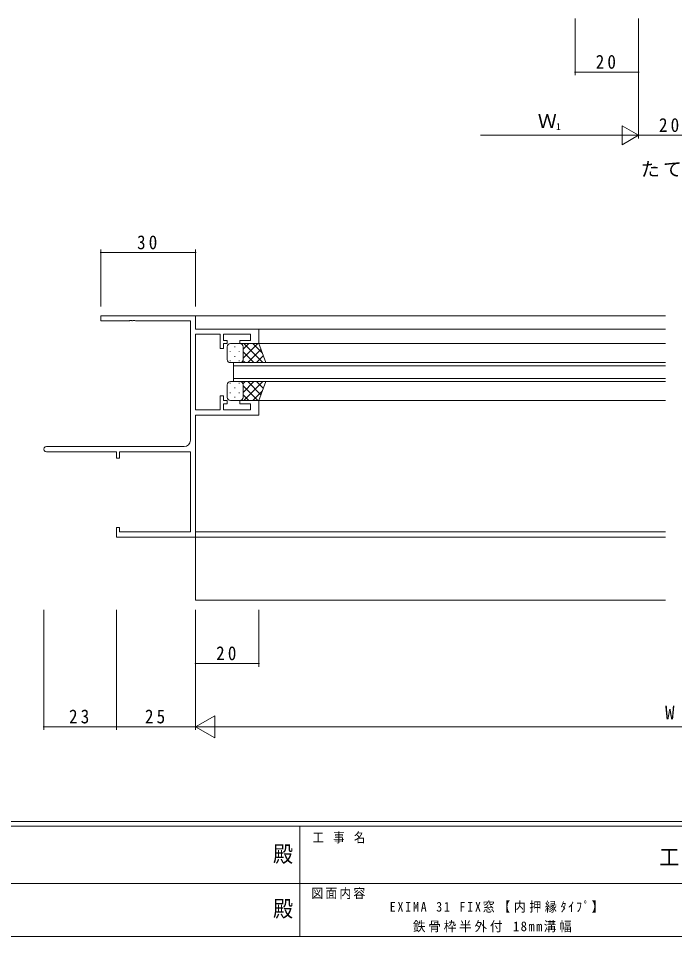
# Model space of a CAD drawing. Units: millimetres on the paper. Extents: x -397 to 397, y -282 to 282.
# Drawn here: x -97.9 to 109.5, y -282.1 to 8.4 of the extents above; entities that cross this region are included whole.
import ezdxf
from ezdxf.enums import TextEntityAlignment as Align

# ---------------------------------------------------------------- set-up
doc = ezdxf.new("R2010")
doc.units = ezdxf.units.MM
for name, color, linetype, lineweight in [('0-1_YKK_ZWAK', 7, 'Continuous', 18), ('0-3_YKK_11', 7, 'Continuous', 18), ('0-4_YKK_12', 2, 'Continuous', 18), ('0-5_YKK_13', 4, 'Continuous', 18), ('0-6_YKK_D', 6, 'Continuous', 18)]:
    doc.layers.add(name, color=color, linetype=linetype, lineweight=lineweight)
doc.layers.add('0-2_USER1', color=7, linetype='Continuous')
doc.styles.add('ＭＳ ゴシック', font='')
doc.styles.get('ＭＳ ゴシック').set_extended_font_data('MS Gothic')

msp = doc.modelspace()

# ---------------------------------------------------------------- linework, layer by layer
at = {"layer": '0-1_YKK_ZWAK'}
for p, q in [((376.092, -245.7), (-393.908, -245.7)), ((338.292, -247.1), (-393.908, -247.1)), ((-8.908, -247.1), (-8.908, -282.1)), ((-136.308, -265.299), (-7.508, -265.299)), ((-7.508, -265.299), (121.292, -265.299)), ((-393.908, -282.1), (338.292, -282.1))]:
    msp.add_line(p, q, dxfattribs=at)
at = {"layer": '0-3_YKK_11'}
for p, q in [((-71.88, -85.7), (-41.88, -85.7)), ((-71.88, -87.33), (-71.88, -85.7)), ((-41.88, -85.7), (-41.88, -89.9)), ((-62.838, -87.33), (-71.88, -87.33)), ((-62.655, -87.21), (-62.838, -87.33)), ((-62.105, -87.21), (-62.655, -87.21)), ((-61.922, -87.33), (-62.105, -87.21)), ((-61.838, -87.33), (-61.922, -87.33)), ((-61.655, -87.21), (-61.838, -87.33)), ((-61.105, -87.21), (-61.655, -87.21)), ((-60.922, -87.33), (-61.105, -87.21)), ((-43.51, -87.33), (-60.922, -87.33)), ((-43.51, -125.07), (-43.51, -87.33)), ((-41.88, -89.9), (-21.88, -89.9)), ((-21.88, -89.9), (-21.88, -94.5)), ((-41.88, -91.53), (-41.88, -115.47)), ((-34.08, -91.53), (-41.88, -91.53)), ((-34.08, -96), (-34.08, -91.53)), ((-33.08, -91.53), (-33.08, -93.5)), ((-24.58, -91.53), (-33.08, -91.53)), ((-24.58, -93.5), (-24.58, -91.53)), ((-33.08, -93.5), (-31.88, -93.5)), ((-33.08, -94.5), (-33.08, -96)), ((-31.88, -94.5), (-33.08, -94.5)), ((-31.88, -93.5), (-31.88, -94.5)), ((-27.88, -93.5), (-24.58, -93.5)), ((-27.88, -94.5), (-27.88, -93.5)), ((-21.88, -94.5), (-27.88, -94.5)), ((-33.08, -96), (-34.08, -96)), ((-34.08, -111), (-33.08, -111)), ((-34.08, -115.47), (-34.08, -111)), ((-33.08, -111), (-33.08, -112.5)), ((-33.08, -112.5), (-31.88, -112.5)), ((-31.88, -112.5), (-31.88, -113.5)), ((-27.88, -112.5), (-21.88, -112.5)), ((-27.88, -113.5), (-27.88, -112.5)), ((-21.88, -112.5), (-21.88, -117.1)), ((-41.88, -115.47), (-34.08, -115.47)), ((-33.08, -113.5), (-33.08, -115.47)), ((-31.88, -113.5), (-33.08, -113.5)), ((-33.08, -115.47), (-24.58, -115.47)), ((-24.58, -113.5), (-27.88, -113.5)), ((-24.58, -115.47), (-24.58, -113.5)), ((-41.88, -117.1), (-41.88, -155.7)), ((-21.88, -117.1), (-41.88, -117.1)), ((-89.065, -127.07), (-45.51, -127.07)), ((-66.88, -128.7), (-89.065, -128.7)), ((-66.88, -130.7), (-66.88, -128.7)), ((-65.98, -130.7), (-66.88, -130.7)), ((-65.98, -128.7), (-65.98, -130.7)), ((-43.51, -128.7), (-65.98, -128.7)), ((-43.51, -154.07), (-43.51, -128.7)), ((-66.88, -152.7), (-65.98, -152.7)), ((-66.88, -155.7), (-66.88, -152.7)), ((-65.98, -152.7), (-65.98, -154.07)), ((-41.88, -155.7), (-66.88, -155.7)), ((-65.98, -154.07), (-43.51, -154.07))]:
    msp.add_line(p, q, dxfattribs=at)
for centre, radius, start, end in [((-89.065, -127.885), 0.815, 89.99999, 270.00001), ((-45.51, -125.07), 2, 270.00001, 359.99999)]:
    msp.add_arc(centre, radius, start, end, dxfattribs=at)
at = {"layer": '0-4_YKK_12'}
for p, q in [((106.62, -85.7), (-41.88, -85.7)), ((-41.88, -85.7), (-41.88, -89.6)), ((106.62, -89.9), (-22.18, -89.9)), ((-41.88, -91.83), (-41.88, -115.17)), ((106.62, -94.5), (-22.18, -94.5)), ((-29.881, -100.5), (106.62, -100.5)), ((-29.881, -106.5), (-29.881, -100.5)), ((106.62, -101.5), (-29.881, -101.5)), ((-29.881, -105.5), (106.62, -105.5)), ((106.62, -106.5), (-29.881, -106.5)), ((106.62, -112.5), (-22.18, -112.5)), ((-41.88, -117.4), (-41.88, -175.7)), ((106.62, -154.07), (-41.88, -154.07)), ((106.62, -155.7), (-41.88, -155.7)), ((106.62, -175.7), (-41.88, -175.7))]:
    msp.add_line(p, q, dxfattribs=at)
at = {"layer": '0-5_YKK_13'}
for p, q in [((-31.88, -99.5), (-31.88, -95.5)), ((-30.88, -94.5), (-27.88, -94.5)), ((-29.517, -95.42), (-29.517, -95.62)), ((-21.88, -94.5), (-27.88, -94.5)), ((-26.88, -96.292), (-25.088, -94.5)), ((-26.88, -99.12), (-22.26, -94.5)), ((-26.88, -95.5), (-26.88, -99.1)), ((-26.612, -94.5), (-20.612, -100.5)), ((-23.784, -94.5), (-20.823, -97.461)), ((-19.737, -100.5), (-21.88, -94.5)), ((-30.932, -96.835), (-30.932, -97.035)), ((-29.517, -98.45), (-29.517, -98.65)), ((-28.102, -96.835), (-28.102, -97.035)), ((-26.88, -95.9), (-26.88, -99.5)), ((-26.88, -97.06), (-23.44, -100.5)), ((-25.432, -100.5), (-21.236, -96.304)), ((-22.603, -100.5), (-20.491, -98.388)), ((-30.932, -99.865), (-30.932, -100.065)), ((-27.88, -100.5), (-30.88, -100.5)), ((-28.102, -99.865), (-28.102, -100.065)), ((-27.88, -100.5), (-19.737, -100.5)), ((-26.937, -99.832), (-26.269, -100.5)), ((-30.932, -107.135), (-30.932, -106.935)), ((-27.88, -106.5), (-30.88, -106.5)), ((-28.102, -107.135), (-28.102, -106.935)), ((-19.737, -106.5), (-27.88, -106.5)), ((-26.937, -107.168), (-26.269, -106.5)), ((-26.88, -109.94), (-23.44, -106.5)), ((-26.612, -112.5), (-20.612, -106.5)), ((-25.432, -106.5), (-21.236, -110.696)), ((-22.603, -106.5), (-20.492, -108.612)), ((-19.737, -106.5), (-21.88, -112.5)), ((-31.88, -107.5), (-31.88, -111.5)), ((-30.932, -110.165), (-30.932, -109.965)), ((-29.517, -108.55), (-29.517, -108.35)), ((-28.102, -110.165), (-28.102, -109.965)), ((-26.88, -111.1), (-26.88, -107.5)), ((-26.88, -107.88), (-22.26, -112.5)), ((-26.88, -111.5), (-26.88, -107.9)), ((-23.784, -112.5), (-20.823, -109.539)), ((-30.88, -112.5), (-27.88, -112.5)), ((-29.517, -111.58), (-29.517, -111.38)), ((-21.88, -112.5), (-27.88, -112.5)), ((-26.88, -110.708), (-25.088, -112.5))]:
    msp.add_line(p, q, dxfattribs=at)
for centre, start, end in [((-30.88, -95.5), 90, 180), ((-27.88, -95.5), 0, 90), ((-27.88, -95.5), 0, 90), ((-30.88, -99.5), 180, 270), ((-27.88, -99.5), 270, 0), ((-27.88, -99.5), 270, 0), ((-30.88, -107.5), 90, 180), ((-27.88, -107.5), 0, 90), ((-27.88, -107.5), 0, 90), ((-30.88, -111.5), 180, 270), ((-27.88, -111.5), 270, 0), ((-27.88, -111.5), 270, 0)]:
    msp.add_arc(centre, 1, start, end, dxfattribs=at)
at = {"layer": '0-6_YKK_D'}
for p, q in [((78.12, 8.402), (78.12, -9.598)), ((98.12, 8.402), (98.12, -29.598)), ((98.12, 8.402), (98.12, -29.598)), ((98.12, 8.402), (98.12, -9.598)), ((78.12, -8.598), (98.12, -8.598)), ((92.924, -25.598), (92.924, -31.598)), ((98.12, -28.598), (92.924, -25.598)), ((92.12, -28.598), (48.12, -28.598)), ((98.12, -28.598), (87.728, -28.598)), ((98.12, -28.598), (92.924, -31.598)), ((98.12, -28.598), (118.12, -28.598)), ((-71.88, -82.7), (-71.88, -64.7)), ((-41.88, -65.7), (-71.88, -65.7)), ((-41.88, -82.7), (-41.88, -64.7)), ((-89.88, -178.7), (-89.88, -216.7)), ((-66.88, -178.7), (-66.88, -216.7)), ((-66.88, -178.7), (-66.88, -216.7)), ((-41.88, -178.7), (-41.88, -196.7)), ((-41.88, -178.7), (-41.88, -216.7)), ((-41.88, -178.7), (-41.88, -216.7)), ((-21.88, -178.7), (-21.88, -196.7)), ((-41.88, -195.7), (-21.88, -195.7)), ((-41.88, -215.7), (-35.818, -212.2)), ((-35.818, -219.2), (-35.818, -212.2)), ((-66.88, -215.7), (-89.88, -215.7)), ((-66.88, -215.7), (-41.88, -215.7)), ((-41.88, -215.7), (-29.756, -215.7)), ((-41.88, -215.7), (-35.818, -219.2)), ((251.12, -215.7), (-34.88, -215.7))]:
    msp.add_line(p, q, dxfattribs=at)
for centre, start, end in [((78.12, -8.598), 0, 180), ((78.12, -8.598), 180, 0), ((98.12, -8.598), 0, 180), ((98.12, -8.598), 180, 0), ((-71.88, -65.7), 0, 180), ((-71.88, -65.7), 180, 0), ((-41.88, -65.7), 0, 180), ((-41.88, -65.7), 180, 0), ((-41.88, -195.7), 0, 180), ((-41.88, -195.7), 180, 0), ((-21.88, -195.7), 0, 180), ((-21.88, -195.7), 180, 0), ((-89.88, -215.7), 0, 180), ((-89.88, -215.7), 180, 0), ((-66.88, -215.7), 0, 180), ((-66.88, -215.7), 0, 180), ((-66.88, -215.7), 180, 0), ((-66.88, -215.7), 180, 0)]:
    msp.add_arc(centre, 0.106, start, end, dxfattribs=at)

# ---------------------------------------------------------------- texts
at = {"layer": '0-1_YKK_ZWAK', "style": 'ＭＳ ゴシック', "width": 0.9}
for p in [(-17.39, -260.056), (-17.39, -277.378)]:
    msp.add_text('殿', height=5.132, dxfattribs=at).set_placement(p, align=Align.BOTTOM_LEFT)
at = {"layer": '0-1_YKK_ZWAK', "attachment_point": 7, "style": 'ＭＳ ゴシック'}
for s, insert, char_height in [('\\T1.22;\\W0.85;工\\~事\\~名', (-4.896, -252.633), 3.079), ('\\T1.17;\\W0.9;工事', (104.723, -260.056), 5.132), ('\\T1.17;\\W0.9;図面内容', (-5.291, -270.248), 3.079)]:
    msp.add_mtext(s, dxfattribs=dict(at, insert=insert, char_height=char_height))
at = {"layer": '0-2_USER1', "attachment_point": 7, "style": 'ＭＳ ゴシック'}
for s, insert, char_height in [('\\T1.17;たて骨', (98.816, -41.984), 4.399), ('\\T1.3;\\W0.9;EXIMA\\~31\\~FIX窓【内押縁ﾀｲﾌﾟ】', (19.469, -274.549), 3.079), ('\\T1.22;\\W0.95;鉄骨枠半外付\\~18mm溝幅', (26.809, -280.725), 3.079)]:
    msp.add_mtext(s, dxfattribs=dict(at, insert=insert, char_height=char_height))
at = {"layer": '0-6_YKK_D', "color": 7, "style": 'ＭＳ ゴシック'}
for s, height, p in [('Ｗ', 4.399, (66.28, -27.598)), ('1', 2.199, (72.04, -27.598)), ('W', 4.399, (106.52, -214.7))]:
    msp.add_text(s, height=height, dxfattribs=at).set_placement(p, align=Align.BOTTOM_LEFT)
at = {"layer": '0-6_YKK_D', "color": 7, "char_height": 4.399, "attachment_point": 7, "style": 'ＭＳ ゴシック'}
for s, insert in [('\\T1.37;\\W0.9;20', (84.6, -7.598)), ('\\T1.37;\\W0.9;20', (104.6, -27.598)), ('\\T1.37;\\W0.9;30', (-60.4, -64.7)), ('\\T1.37;\\W0.9;20', (-35.4, -194.7)), ('\\T1.37;\\W0.9;23', (-81.9, -214.7)), ('\\T1.37;\\W0.9;25', (-57.9, -214.7))]:
    msp.add_mtext(s, dxfattribs=dict(at, insert=insert))

doc.saveas('drawing.dxf')
